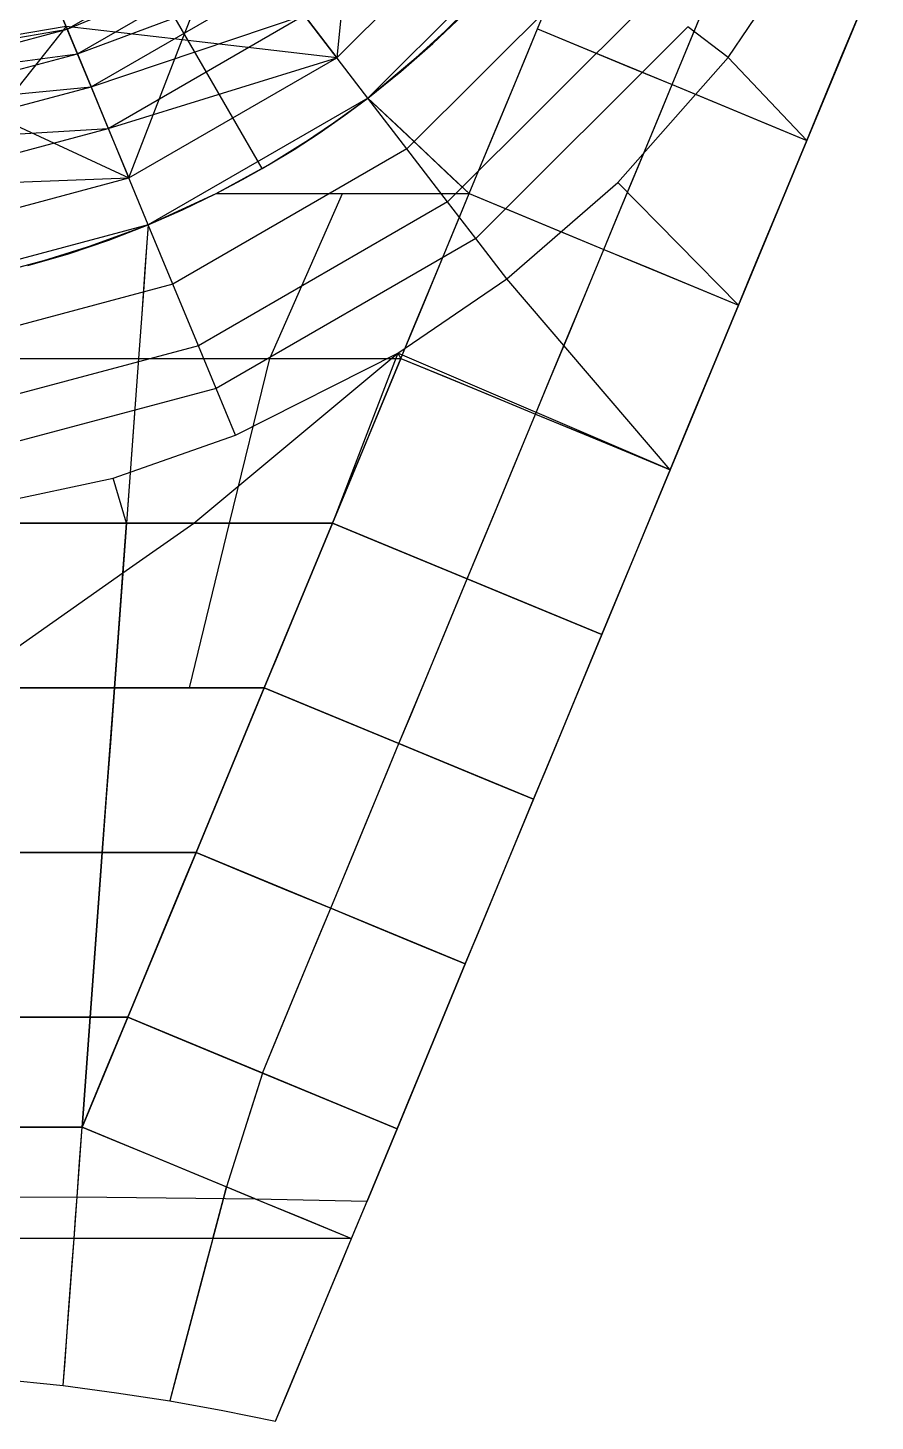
# Model space of a CAD drawing. Header units: millimetres. Extents: x -90 to 90, y -106 to 105.
# Drawn here: x 12.7 to 55.4, y -105.7 to -35.3 of the extents above; entities that cross this region are included whole.
import ezdxf

# ---------------------------------------------------------------- set-up
doc = ezdxf.new("R2010")
doc.units = ezdxf.units.MM
doc.header["$MEASUREMENT"] = 0
for name, color, linetype, true_color in [('1-CHJ_FG-O180x6', 116, 'Continuous', 0x008040), ('1-CHJ_XG1-O245x8', 241, 'Continuous', 0xff969c), ('1-CHJ_XG2-O299x8', 33, 'Continuous', 0xc78d8d), ('1-CL-O351x10', 171, 'Continuous', 0x8080ff), ('1-TC_ZL-B500x300x12x16', 31, 'Continuous', 0xffc28c), ('1-TG_CL-O457x12', 5, 'Continuous', 0x0000ff), ('1-TG_FG-O219x10', 140, 'Continuous', 0x00bcff), ('1-TG_HL-O299x8', 9, 'Continuous', 0xc4c4c4), ('1-TG_XG-O299x8', 12, 'Continuous', 0xb80000), ('1-TG_ZC1-O299x8', 140, 'Continuous', 0x00b2ff), ('1-TG_ZC2-O457x10', 84, 'Continuous', 0x25a025), ('1-XWM_L1-O402x10', 145, 'Continuous', 0x3e88b5), ('1-XWM_L2-O457x12', 20, 'Continuous', 0xf75c00), ('1-XWM_LG-O402x12', 111, 'Continuous', 0x7fffbf), ('1-XWM_LG2-O457x12', 61, 'Continuous', 0xe2fb99), ('1-XWM_ZC1-O299x8', 212, 'Continuous', 0xb61acc), ('1-XWM_ZC2-O402x12', 201, 'Continuous', 0xd6a2ec), ('1-XXZ-B1500x1500x50x50', 30, 'Continuous', 0xf76d33), ('1-XXZ-B800x800x35x35', 123, 'Continuous', 0x45e2af), ('1-YGZ-O1500x50', 4, 'Continuous', 0x00ffff), ('1-YGZ-O600x20', 6, 'Continuous', 0xff00ff), ('1-ZHJ_FG1-O219x8', 125, 'Continuous', 0x3fbf7f), ('1-ZHJ_FG2-O325x10', 71, 'Continuous', 0xcdfe7a), ('1-ZHJ_XG1-O351x10', 15, 'Continuous', 0xbf3f3f), ('1-ZHJ_XG2-O457x14', 20, 'Continuous', 0xff5f11)]:
    doc.layers.add(name, color=color, linetype=linetype, true_color=true_color)

msp = doc.modelspace()

# ---------------------------------------------------------------- linework, layer by layer
at = {"layer": '1-CHJ_FG-O180x6'}
for p, q in [((46.32, -35.422, 20), (46.894, -34.037, 23)), ((54.259, -35.463, 20), (54.833, -34.078, 23)), ((38.382, -35.381, 20), (40.645, -36.319, 23)), ((45.746, -36.808, 23), (46.32, -35.422, 20)), ((53.685, -36.849, 23), (54.259, -35.463, 20)), ((40.645, -36.319, 23), (42.909, -37.256, 20)), ((42.909, -37.256, 20), (45.172, -38.194, 23)), ((45.172, -38.194, 20), (45.746, -36.808, 23)), ((53.111, -38.235, 20), (53.685, -36.849, 23)), ((44.598, -39.58, 23), (45.172, -38.194, 20)), ((45.172, -38.194, 23), (47.436, -39.132, 20)), ((45.172, -38.194, 23), (45.172, -38.194, 20)), ((52.537, -39.621, 23), (53.111, -38.235, 20)), ((47.436, -39.132, 20), (49.699, -40.069, 23)), ((44.024, -40.966, 20), (44.598, -39.58, 23)), ((49.699, -40.069, 23), (51.963, -41.007, 20)), ((51.963, -41.007, 20), (52.537, -39.621, 23)), ((43.45, -42.352, 23), (44.024, -40.966, 20)), ((51.389, -42.393, 23), (51.963, -41.007, 20)), ((42.876, -43.737, 20), (43.45, -42.352, 23)), ((50.815, -43.778, 20), (51.389, -42.393, 23)), ((42.302, -45.123, 23), (42.876, -43.737, 20)), ((50.241, -45.164, 23), (50.815, -43.778, 20)), ((18.751, -45.27, 20), (18.669, -46.394, 23)), ((41.728, -46.509, 20), (42.302, -45.123, 23)), ((49.667, -46.55, 20), (50.241, -45.164, 23)), ((18.669, -46.394, 23), (18.587, -47.517, 20)), ((41.154, -47.895, 23), (41.728, -46.509, 20)), ((41.728, -46.509, 23), (41.728, -46.509, 20)), ((49.093, -47.936, 23), (49.667, -46.55, 20)), ((18.587, -47.517, 20), (18.505, -48.641, 23)), ((40.58, -49.281, 20), (41.154, -47.895, 23)), ((48.519, -49.322, 20), (49.093, -47.936, 23)), ((18.505, -48.641, 23), (18.423, -49.764, 20)), ((18.423, -49.764, 20), (18.341, -50.888, 23)), ((40.006, -50.666, 23), (40.58, -49.281, 20)), ((47.945, -50.708, 23), (48.519, -49.322, 20)), ((18.341, -50.888, 23), (18.259, -52.011, 20)), ((39.432, -52.052, 20), (40.006, -50.666, 23)), ((47.371, -52.093, 20), (47.945, -50.708, 23)), ((18.259, -52.011, 20), (18.157, -53.397, 23)), ((18.259, -52.011, 23), (18.259, -52.011, 20)), ((31.493, -52.011, 20), (33.757, -52.949, 23)), ((38.858, -53.438, 23), (39.432, -52.052, 20)), ((46.797, -53.479, 23), (47.371, -52.093, 20)), ((18.157, -53.397, 23), (18.056, -54.783, 20)), ((33.757, -52.949, 23), (36.021, -53.886, 20)), ((38.284, -54.824, 20), (38.858, -53.438, 23)), ((36.021, -53.886, 20), (38.284, -54.824, 23)), ((46.223, -54.865, 20), (46.797, -53.479, 23)), ((18.056, -54.783, 20), (17.954, -56.169, 23)), ((37.71, -56.21, 23), (38.284, -54.824, 20)), ((38.284, -54.824, 23), (40.548, -55.761, 20)), ((38.284, -54.824, 23), (38.284, -54.824, 20)), ((45.649, -56.251, 23), (46.223, -54.865, 20)), ((17.954, -56.169, 23), (17.853, -57.554, 20)), ((37.136, -57.596, 20), (37.71, -56.21, 23)), ((40.548, -55.761, 20), (42.811, -56.699, 23)), ((45.075, -57.637, 20), (45.649, -56.251, 23)), ((42.811, -56.699, 23), (45.075, -57.637, 20)), ((17.853, -57.554, 20), (17.752, -58.94, 23)), ((36.562, -58.981, 23), (37.136, -57.596, 20)), ((44.501, -59.022, 23), (45.075, -57.637, 20)), ((17.752, -58.94, 23), (17.65, -60.326, 20)), ((35.988, -60.367, 20), (36.562, -58.981, 23)), ((43.926, -60.408, 20), (44.501, -59.022, 23)), ((17.65, -60.326, 20), (17.549, -61.712, 23)), ((28.049, -60.326, 20), (30.313, -61.264, 23)), ((35.414, -61.753, 23), (35.988, -60.367, 20)), ((43.352, -61.794, 23), (43.926, -60.408, 20)), ((17.549, -61.712, 23), (17.448, -63.098, 20)), ((30.313, -61.264, 23), (32.576, -62.201, 20)), ((34.84, -63.139, 20), (35.414, -61.753, 23)), ((42.778, -63.18, 20), (43.352, -61.794, 23)), ((32.576, -62.201, 20), (34.84, -63.139, 23)), ((17.448, -63.098, 20), (17.346, -64.484, 23)), ((34.266, -64.525, 23), (34.84, -63.139, 20)), ((34.84, -63.139, 23), (37.103, -64.076, 20)), ((34.84, -63.139, 23), (34.84, -63.139, 20)), ((42.204, -64.566, 23), (42.778, -63.18, 20)), ((17.346, -64.484, 23), (17.245, -65.869, 20)), ((33.692, -65.91, 20), (34.266, -64.525, 23)), ((37.103, -64.076, 20), (39.367, -65.014, 23)), ((41.63, -65.952, 20), (42.204, -64.566, 23)), ((39.367, -65.014, 23), (41.63, -65.952, 20)), ((17.245, -65.869, 20), (17.144, -67.255, 23)), ((33.118, -67.296, 23), (33.692, -65.91, 20)), ((41.056, -67.337, 23), (41.63, -65.952, 20)), ((17.144, -67.255, 23), (17.042, -68.641, 20)), ((32.544, -68.682, 20), (33.118, -67.296, 23)), ((40.482, -68.723, 20), (41.056, -67.337, 23)), ((17.042, -68.641, 20), (16.941, -70.027, 23)), ((24.605, -68.641, 20), (26.869, -69.579, 23)), ((31.97, -70.068, 23), (32.544, -68.682, 20)), ((39.908, -70.109, 23), (40.482, -68.723, 20)), ((26.869, -69.579, 23), (29.132, -70.516, 20)), ((16.941, -70.027, 23), (16.84, -71.413, 20)), ((31.396, -71.454, 20), (31.97, -70.068, 23)), ((39.334, -71.495, 20), (39.908, -70.109, 23)), ((29.132, -70.516, 20), (31.396, -71.454, 23)), ((16.84, -71.413, 20), (16.738, -72.798, 23)), ((30.822, -72.84, 23), (31.396, -71.454, 20)), ((31.396, -71.454, 23), (33.659, -72.391, 20)), ((31.396, -71.454, 23), (31.396, -71.454, 20)), ((38.76, -72.881, 23), (39.334, -71.495, 20)), ((33.659, -72.391, 20), (35.923, -73.329, 23)), ((16.738, -72.798, 23), (16.637, -74.184, 20)), ((30.248, -74.225, 20), (30.822, -72.84, 23)), ((38.186, -74.266, 20), (38.76, -72.881, 23)), ((35.923, -73.329, 23), (38.186, -74.266, 20)), ((16.637, -74.184, 20), (16.536, -75.57, 23)), ((29.674, -75.611, 23), (30.248, -74.225, 20)), ((37.612, -75.652, 23), (38.186, -74.266, 20)), ((16.536, -75.57, 23), (16.434, -76.956, 20)), ((29.1, -76.997, 20), (29.674, -75.611, 23)), ((37.038, -77.038, 20), (37.612, -75.652, 23)), ((16.434, -76.956, 20), (16.333, -78.342, 23)), ((21.161, -76.956, 20), (23.425, -77.893, 23)), ((28.526, -78.383, 23), (29.1, -76.997, 20)), ((36.464, -78.424, 23), (37.038, -77.038, 20)), ((23.425, -77.893, 23), (25.688, -78.831, 20)), ((16.333, -78.342, 23), (16.232, -79.728, 20)), ((27.952, -79.769, 20), (28.526, -78.383, 23)), ((35.89, -79.81, 20), (36.464, -78.424, 23)), ((25.688, -78.831, 20), (27.952, -79.769, 23)), ((16.232, -79.728, 20), (16.13, -81.113, 23)), ((27.378, -81.155, 23), (27.952, -79.769, 20)), ((27.952, -79.769, 23), (30.215, -80.706, 20)), ((27.952, -79.769, 23), (27.952, -79.769, 20)), ((35.316, -81.196, 23), (35.89, -79.81, 20)), ((30.215, -80.706, 20), (32.479, -81.644, 23)), ((16.13, -81.113, 23), (16.029, -82.499, 20)), ((26.805, -82.541, 20), (27.378, -81.155, 23)), ((34.742, -82.581, 20), (35.316, -81.196, 23)), ((32.479, -81.644, 23), (34.742, -82.581, 20)), ((16.029, -82.499, 20), (15.928, -83.885, 23)), ((26.231, -83.927, 23), (26.805, -82.541, 20)), ((34.169, -83.968, 23), (34.742, -82.581, 20)), ((15.928, -83.885, 23), (15.826, -85.271, 20)), ((25.658, -85.313, 20), (26.231, -83.927, 23)), ((33.596, -85.354, 20), (34.169, -83.968, 23)), ((15.826, -85.271, 20), (15.623, -88.042, 23)), ((17.717, -85.271, 20), (19.981, -86.209, 23)), ((25.084, -86.699, 23), (25.658, -85.313, 20)), ((33.023, -86.74, 23), (33.596, -85.354, 20)), ((19.981, -86.209, 23), (22.246, -87.147, 20)), ((22.246, -87.147, 20), (24.511, -88.085, 23)), ((24.511, -88.085, 20), (25.084, -86.699, 23)), ((32.45, -88.126, 20), (33.023, -86.74, 23)), ((15.623, -88.042, 23), (15.421, -90.814, 20)), ((24.511, -88.085, 20), (24.208, -89.042, 23)), ((24.511, -88.085, 23), (26.775, -89.023, 20)), ((24.511, -88.085, 23), (24.511, -88.085, 20)), ((31.877, -89.513, 23), (32.45, -88.126, 20)), ((24.208, -89.042, 23), (23.905, -89.999, 20)), ((26.775, -89.023, 20), (29.04, -89.961, 23)), ((23.905, -89.999, 20), (23.603, -90.956, 23)), ((29.04, -89.961, 23), (31.304, -90.899, 20)), ((31.304, -90.899, 20), (31.877, -89.513, 23)), ((15.421, -90.814, 20), (16.876, -91.417, 23)), ((16.876, -91.417, 23), (18.33, -92.019, 20)), ((23.603, -90.956, 23), (23.3, -91.913, 20)), ((30.544, -92.728, 23), (31.304, -90.899, 20)), ((18.33, -92.019, 20), (19.785, -92.622, 23)), ((23.3, -91.913, 20), (22.998, -92.87, 23)), ((19.785, -92.622, 23), (21.24, -93.225, 20)), ((29.784, -94.557, 20), (30.544, -92.728, 23)), ((21.24, -93.225, 20), (22.695, -93.827, 23)), ((22.998, -92.87, 23), (22.695, -93.827, 20)), ((22.54, -94.413, 23), (22.695, -93.827, 20)), ((22.695, -93.827, 23), (24.15, -94.43, 20)), ((22.695, -93.827, 23), (22.695, -93.827, 20)), ((22.006, -96.439, 19.352), (22.54, -94.413, 23)), ((24.15, -94.43, 23), (24.15, -94.43, 20)), ((24.15, -94.43, 20), (26.576, -95.435, 22.708)), ((29.121, -96.153, 22.506), (29.784, -94.557, 20)), ((29.784, -94.557, 23), (29.784, -94.557, 20)), ((26.576, -95.435, 22.708), (29.002, -96.439, 19.416)), ((29.002, -96.439, 19.416), (29.121, -96.153, 22.506)), ((22.006, -96.439, 19.352), (21.645, -97.806, 21.891)), ((22.006, -96.439, 22.352), (22.006, -96.439, 19.352)), ((21.645, -97.806, 21.891), (21.284, -99.172, 19.096)), ((21.284, -99.172, 19.096), (20.923, -100.539, 20.968)), ((20.923, -100.539, 20.968), (20.562, -101.905, 18.84)), ((20.562, -101.905, 18.84), (20.201, -103.272, 20.046)), ((20.201, -103.272, 20.046), (19.841, -104.638, 18.585)), ((17.158, -104.221, 19.69), (17.158, -104.221, 18.69)), ((19.841, -104.638, 19.585), (19.841, -104.638, 18.585)), ((22.512, -105.116, 19.463), (22.512, -105.116, 18.463))]:
    msp.add_line(p, q, dxfattribs=at)
at = {"layer": '1-CHJ_XG1-O245x8'}
for p, q in [((46.32, -35.422, 20), (47.468, -32.651, 20)), ((54.259, -35.463, 20), (55.407, -32.692, 20)), ((45.746, -36.808, 23), (46.894, -34.037, 23)), ((53.685, -36.849, 23), (54.833, -34.078, 23)), ((38.382, -35.381, 20), (42.909, -37.256, 20)), ((38.382, -35.381, 23), (40.645, -36.319, 23)), ((45.172, -38.194, 20), (46.32, -35.422, 20)), ((53.111, -38.235, 20), (54.259, -35.463, 20)), ((40.645, -36.319, 23), (45.172, -38.194, 23)), ((42.909, -37.256, 20), (45.172, -38.194, 20)), ((45.172, -38.194, 23), (45.746, -36.808, 23)), ((52.537, -39.621, 23), (53.685, -36.849, 23)), ((44.024, -40.966, 20), (45.172, -38.194, 20)), ((44.598, -39.58, 23), (45.172, -38.194, 23)), ((45.172, -38.194, 23), (49.699, -40.069, 23)), ((45.172, -38.194, 20), (47.436, -39.132, 20)), ((51.963, -41.007, 20), (53.111, -38.235, 20)), ((47.436, -39.132, 20), (51.963, -41.007, 20)), ((43.45, -42.352, 23), (44.598, -39.58, 23)), ((49.699, -40.069, 23), (51.963, -41.007, 23)), ((51.963, -41.007, 23), (52.537, -39.621, 23)), ((42.876, -43.737, 20), (44.024, -40.966, 20)), ((50.815, -43.778, 20), (51.963, -41.007, 20)), ((51.389, -42.393, 23), (51.963, -41.007, 23)), ((42.302, -45.123, 23), (43.45, -42.352, 23)), ((50.241, -45.164, 23), (51.389, -42.393, 23)), ((41.728, -46.509, 20), (42.876, -43.737, 20)), ((49.667, -46.55, 20), (50.815, -43.778, 20)), ((18.751, -45.27, 20), (18.587, -47.517, 20)), ((41.728, -46.509, 23), (42.302, -45.123, 23)), ((49.093, -47.936, 23), (50.241, -45.164, 23)), ((40.58, -49.281, 20), (41.728, -46.509, 20)), ((41.154, -47.895, 23), (41.728, -46.509, 23)), ((48.519, -49.322, 20), (49.667, -46.55, 20)), ((18.587, -47.517, 20), (18.423, -49.764, 20)), ((40.006, -50.666, 23), (41.154, -47.895, 23)), ((48.519, -49.322, 23), (49.093, -47.936, 23)), ((18.505, -48.641, 23), (18.341, -50.888, 23)), ((18.423, -49.764, 20), (18.259, -52.011, 20)), ((39.432, -52.052, 20), (40.58, -49.281, 20)), ((47.371, -52.093, 20), (48.519, -49.322, 20)), ((47.945, -50.708, 23), (48.519, -49.322, 23)), ((18.341, -50.888, 23), (18.259, -52.011, 23)), ((38.858, -53.438, 23), (40.006, -50.666, 23)), ((46.797, -53.479, 23), (47.945, -50.708, 23)), ((18.259, -52.011, 20), (18.056, -54.783, 20)), ((18.259, -52.011, 23), (18.157, -53.397, 23)), ((31.493, -52.011, 20), (36.021, -53.886, 20)), ((31.493, -52.011, 23), (33.757, -52.949, 23)), ((38.284, -54.824, 20), (39.432, -52.052, 20)), ((46.223, -54.865, 20), (47.371, -52.093, 20)), ((18.157, -53.397, 23), (17.954, -56.169, 23)), ((33.757, -52.949, 23), (38.284, -54.824, 23)), ((38.284, -54.824, 23), (38.858, -53.438, 23)), ((36.021, -53.886, 20), (38.284, -54.824, 20)), ((45.649, -56.251, 23), (46.797, -53.479, 23)), ((18.056, -54.783, 20), (17.853, -57.554, 20)), ((37.136, -57.596, 20), (38.284, -54.824, 20)), ((37.71, -56.21, 23), (38.284, -54.824, 23)), ((38.284, -54.824, 23), (42.811, -56.699, 23)), ((38.284, -54.824, 20), (40.548, -55.761, 20)), ((45.075, -57.637, 20), (46.223, -54.865, 20)), ((17.954, -56.169, 23), (17.752, -58.94, 23)), ((36.562, -58.981, 23), (37.71, -56.21, 23)), ((40.548, -55.761, 20), (45.075, -57.637, 20)), ((45.075, -57.637, 23), (45.649, -56.251, 23)), ((42.811, -56.699, 23), (45.075, -57.637, 23)), ((17.853, -57.554, 20), (17.65, -60.326, 20)), ((35.988, -60.367, 20), (37.136, -57.596, 20)), ((43.926, -60.408, 20), (45.075, -57.637, 20)), ((44.501, -59.022, 23), (45.075, -57.637, 23)), ((17.752, -58.94, 23), (17.65, -60.326, 23)), ((35.414, -61.753, 23), (36.562, -58.981, 23)), ((43.352, -61.794, 23), (44.501, -59.022, 23)), ((17.65, -60.326, 20), (17.448, -63.098, 20)), ((17.65, -60.326, 23), (17.549, -61.712, 23)), ((28.049, -60.326, 20), (32.576, -62.201, 20)), ((28.049, -60.326, 23), (30.313, -61.264, 23)), ((34.84, -63.139, 20), (35.988, -60.367, 20)), ((42.778, -63.18, 20), (43.926, -60.408, 20)), ((17.549, -61.712, 23), (17.346, -64.484, 23)), ((30.313, -61.264, 23), (34.84, -63.139, 23)), ((34.84, -63.139, 23), (35.414, -61.753, 23)), ((42.204, -64.566, 23), (43.352, -61.794, 23)), ((32.576, -62.201, 20), (34.84, -63.139, 20)), ((17.448, -63.098, 20), (17.245, -65.869, 20)), ((33.692, -65.91, 20), (34.84, -63.139, 20)), ((34.266, -64.525, 23), (34.84, -63.139, 23)), ((34.84, -63.139, 23), (39.367, -65.014, 23)), ((34.84, -63.139, 20), (37.103, -64.076, 20)), ((41.63, -65.952, 20), (42.778, -63.18, 20)), ((17.346, -64.484, 23), (17.144, -67.255, 23)), ((33.118, -67.296, 23), (34.266, -64.525, 23)), ((37.103, -64.076, 20), (41.63, -65.952, 20)), ((41.63, -65.952, 23), (42.204, -64.566, 23)), ((39.367, -65.014, 23), (41.63, -65.952, 23)), ((17.245, -65.869, 20), (17.042, -68.641, 20)), ((32.544, -68.682, 20), (33.692, -65.91, 20)), ((40.482, -68.723, 20), (41.63, -65.952, 20)), ((41.056, -67.337, 23), (41.63, -65.952, 23)), ((17.144, -67.255, 23), (17.042, -68.641, 23)), ((31.97, -70.068, 23), (33.118, -67.296, 23)), ((39.908, -70.109, 23), (41.056, -67.337, 23)), ((17.042, -68.641, 20), (16.84, -71.413, 20)), ((17.042, -68.641, 23), (16.941, -70.027, 23)), ((24.605, -68.641, 20), (29.132, -70.516, 20)), ((24.605, -68.641, 23), (26.869, -69.579, 23)), ((31.396, -71.454, 20), (32.544, -68.682, 20)), ((39.334, -71.495, 20), (40.482, -68.723, 20)), ((26.869, -69.579, 23), (31.396, -71.454, 23)), ((16.941, -70.027, 23), (16.738, -72.798, 23)), ((31.396, -71.454, 23), (31.97, -70.068, 23)), ((38.76, -72.881, 23), (39.908, -70.109, 23)), ((29.132, -70.516, 20), (31.396, -71.454, 20)), ((16.84, -71.413, 20), (16.637, -74.184, 20)), ((30.248, -74.225, 20), (31.396, -71.454, 20)), ((30.822, -72.84, 23), (31.396, -71.454, 23)), ((31.396, -71.454, 23), (35.923, -73.329, 23)), ((31.396, -71.454, 20), (33.659, -72.391, 20)), ((38.186, -74.266, 20), (39.334, -71.495, 20)), ((33.659, -72.391, 20), (38.186, -74.266, 20)), ((16.738, -72.798, 23), (16.536, -75.57, 23)), ((29.674, -75.611, 23), (30.822, -72.84, 23)), ((38.186, -74.266, 23), (38.76, -72.881, 23)), ((35.923, -73.329, 23), (38.186, -74.266, 23)), ((16.637, -74.184, 20), (16.434, -76.956, 20)), ((29.1, -76.997, 20), (30.248, -74.225, 20)), ((37.038, -77.038, 20), (38.186, -74.266, 20)), ((37.612, -75.652, 23), (38.186, -74.266, 23)), ((16.536, -75.57, 23), (16.434, -76.956, 23)), ((28.526, -78.383, 23), (29.674, -75.611, 23)), ((36.464, -78.424, 23), (37.612, -75.652, 23)), ((16.434, -76.956, 20), (16.232, -79.728, 20)), ((16.434, -76.956, 23), (16.333, -78.342, 23)), ((21.161, -76.956, 20), (25.688, -78.831, 20)), ((21.161, -76.956, 23), (23.425, -77.893, 23)), ((27.952, -79.769, 20), (29.1, -76.997, 20)), ((35.89, -79.81, 20), (37.038, -77.038, 20)), ((23.425, -77.893, 23), (27.952, -79.769, 23)), ((16.333, -78.342, 23), (16.13, -81.113, 23)), ((27.952, -79.769, 23), (28.526, -78.383, 23)), ((35.316, -81.196, 23), (36.464, -78.424, 23)), ((25.688, -78.831, 20), (27.952, -79.769, 20)), ((16.232, -79.728, 20), (16.029, -82.499, 20)), ((26.805, -82.541, 20), (27.952, -79.769, 20)), ((27.378, -81.155, 23), (27.952, -79.769, 23)), ((27.952, -79.769, 23), (32.479, -81.644, 23)), ((27.952, -79.769, 20), (30.215, -80.706, 20)), ((34.742, -82.581, 20), (35.89, -79.81, 20)), ((30.215, -80.706, 20), (34.742, -82.581, 20)), ((16.13, -81.113, 23), (15.928, -83.885, 23)), ((26.231, -83.927, 23), (27.378, -81.155, 23)), ((34.742, -82.581, 23), (35.316, -81.196, 23)), ((32.479, -81.644, 23), (34.742, -82.581, 23)), ((16.029, -82.499, 20), (15.826, -85.271, 20)), ((25.658, -85.313, 20), (26.805, -82.541, 20)), ((33.596, -85.354, 20), (34.742, -82.581, 20)), ((34.169, -83.968, 23), (34.742, -82.581, 23)), ((15.928, -83.885, 23), (15.826, -85.271, 23)), ((25.084, -86.699, 23), (26.231, -83.927, 23)), ((33.023, -86.74, 23), (34.169, -83.968, 23)), ((15.826, -85.271, 20), (15.421, -90.814, 20)), ((15.826, -85.271, 23), (15.623, -88.042, 23)), ((17.717, -85.271, 20), (22.246, -87.147, 20)), ((17.717, -85.271, 23), (19.981, -86.209, 23)), ((24.511, -88.085, 20), (25.658, -85.313, 20)), ((32.45, -88.126, 20), (33.596, -85.354, 20)), ((19.981, -86.209, 23), (24.511, -88.085, 23)), ((22.246, -87.147, 20), (24.511, -88.085, 20)), ((24.511, -88.085, 23), (25.084, -86.699, 23)), ((31.877, -89.513, 23), (33.023, -86.74, 23)), ((15.623, -88.042, 23), (15.421, -90.814, 23)), ((24.511, -88.085, 20), (23.905, -89.999, 20)), ((24.511, -88.085, 23), (24.208, -89.042, 23)), ((24.511, -88.085, 23), (29.04, -89.961, 23)), ((24.511, -88.085, 20), (26.775, -89.023, 20)), ((31.304, -90.899, 20), (32.45, -88.126, 20)), ((24.208, -89.042, 23), (23.603, -90.956, 23)), ((26.775, -89.023, 20), (31.304, -90.899, 20)), ((23.905, -89.999, 20), (23.3, -91.913, 20)), ((29.04, -89.961, 23), (31.304, -90.899, 23)), ((31.304, -90.899, 23), (31.877, -89.513, 23)), ((15.421, -90.814, 20), (18.33, -92.019, 20)), ((15.421, -90.814, 23), (16.876, -91.417, 23)), ((16.876, -91.417, 23), (19.785, -92.622, 23)), ((23.603, -90.956, 23), (22.998, -92.87, 23)), ((29.784, -94.557, 20), (31.304, -90.899, 20)), ((30.544, -92.728, 23), (31.304, -90.899, 23)), ((18.33, -92.019, 20), (21.24, -93.225, 20)), ((23.3, -91.913, 20), (22.695, -93.827, 20)), ((19.785, -92.622, 23), (22.695, -93.827, 23)), ((29.784, -94.557, 23), (30.544, -92.728, 23)), ((21.24, -93.225, 20), (22.695, -93.827, 20)), ((22.998, -92.87, 23), (22.695, -93.827, 23)), ((22.695, -93.827, 20), (22.006, -96.439, 19.352)), ((22.54, -94.413, 23), (22.695, -93.827, 23)), ((22.695, -93.827, 23), (24.15, -94.43, 23)), ((22.695, -93.827, 20), (24.15, -94.43, 20)), ((22.006, -96.439, 22.352), (22.54, -94.413, 23)), ((24.15, -94.43, 20), (29.002, -96.439, 19.416)), ((24.15, -94.43, 23), (26.576, -95.435, 22.708)), ((29.002, -96.439, 19.416), (29.784, -94.557, 20)), ((29.121, -96.153, 22.506), (29.784, -94.557, 23)), ((26.576, -95.435, 22.708), (29.002, -96.439, 22.416)), ((22.006, -96.439, 19.352), (21.284, -99.172, 19.096)), ((22.006, -96.439, 22.352), (21.645, -97.806, 21.891)), ((21.645, -97.806, 21.891), (20.923, -100.539, 20.968)), ((21.284, -99.172, 19.096), (20.562, -101.905, 18.84)), ((20.923, -100.539, 20.968), (20.201, -103.272, 20.046)), ((20.562, -101.905, 18.84), (19.841, -104.638, 18.585)), ((20.201, -103.272, 20.046), (19.841, -104.638, 19.585)), ((10.437, -103.446, 19.887), (14.466, -103.864, 19.781)), ((10.437, -103.446, 18.887), (14.466, -103.864, 18.781)), ((14.466, -103.864, 19.781), (17.158, -104.221, 19.69)), ((14.466, -103.864, 18.781), (17.158, -104.221, 18.69)), ((17.158, -104.221, 19.69), (19.841, -104.638, 19.585)), ((17.158, -104.221, 18.69), (19.841, -104.638, 18.585)), ((19.841, -104.638, 19.585), (22.512, -105.116, 19.463)), ((19.841, -104.638, 18.585), (22.512, -105.116, 18.463)), ((22.512, -105.116, 19.463), (25.172, -105.655, 19.326)), ((22.512, -105.116, 18.463), (25.172, -105.655, 18.326))]:
    msp.add_line(p, q, dxfattribs=at)
at = {"layer": '1-CHJ_XG2-O299x8'}
for p, q in [((18.751, -45.27, 23), (18.669, -46.394, 23)), ((18.669, -46.394, 23), (18.505, -48.641, 23))]:
    msp.add_line(p, q, dxfattribs=at)
at = {"layer": '1-CL-O351x10'}
for p, q in [((24.876, -52.011, 23), (28.555, -43.696, 23)), ((22.85, -60.326, 23), (24.876, -52.011, 23)), ((20.824, -68.641, 23), (22.85, -60.326, 23)), ((6.396, -94.368, 23), (15.163, -94.335, 23)), ((15.163, -94.335, 23), (24.15, -94.43, 23)), ((24.15, -94.43, 23), (29.784, -94.557, 23))]:
    msp.add_line(p, q, dxfattribs=at)
at = {"layer": '1-TC_ZL-B500x300x12x16'}
for p, q in [((21.5, -37.239, 23), (18.5, -32.043, 23)), ((16.455, -39.726, 23), (14.159, -34.184, 23)), ((29.829, -38.874, 23), (26.176, -34.114, 23)), ((24.5, -42.435, 23), (21.5, -37.239, 23)), ((18.751, -45.27, 23), (16.455, -39.726, 23))]:
    msp.add_line(p, q, dxfattribs=at)
at = {"layer": '1-TG_CL-O457x12'}
msp.add_line((14.606, -35.261, 45.218), (4.86, -36.915, 45.218), dxfattribs=at)
at = {"layer": '1-TG_FG-O219x10'}
for p, q in [((14.606, -35.261, 42.118), (15.671, -37.832, 45.218)), ((15.671, -37.832, 42.118), (16.736, -40.403, 45.218)), ((15.671, -37.832, 45.218), (15.671, -37.832, 42.118)), ((16.736, -40.403, 42.118), (16.736, -40.403, 45.218))]:
    msp.add_line(p, q, dxfattribs=at)
at = {"layer": '1-TG_HL-O299x8'}
for p, q in [((14.664, -35.402, 31.103), (23.327, -30.401, 31.103)), ((15.178, -36.643, 34.991), (24.145, -31.466, 34.991)), ((15.866, -38.304, 38.69), (25.239, -32.892, 38.69)), ((16.736, -40.403, 42.118), (26.623, -34.695, 42.118)), ((5.002, -37.992, 31.103), (14.664, -35.402, 31.103)), ((5.177, -39.323, 34.991), (15.178, -36.643, 34.991)), ((5.412, -41.105, 38.69), (15.866, -38.304, 38.69)), ((5.708, -43.358, 42.118), (16.736, -40.403, 42.118))]:
    msp.add_line(p, q, dxfattribs=at)
at = {"layer": '1-TG_XG-O299x8'}
for p, q in [((26.623, -34.695, 45.218), (28.268, -36.839, 45.218)), ((14.606, -35.261, 42.118), (15.671, -37.832, 42.118)), ((14.606, -35.261, 45.218), (15.671, -37.832, 45.218)), ((15.671, -37.832, 42.118), (16.736, -40.403, 42.118)), ((15.671, -37.832, 45.218), (16.736, -40.403, 45.218)), ((16.736, -40.403, 45.218), (17.77, -42.9, 45.218))]:
    msp.add_line(p, q, dxfattribs=at)
at = {"layer": '1-TG_ZC1-O299x8'}
for p, q in [((12.475, -30.118, 34.991), (15.178, -36.643, 34.991)), ((14.664, -35.402, 31.103), (24.145, -31.466, 34.991)), ((15.178, -36.643, 34.991), (25.239, -32.892, 38.69)), ((15.866, -38.304, 38.69), (26.623, -34.695, 42.118)), ((4.883, -37.087, 27.092), (14.664, -35.402, 31.103)), ((5.002, -37.992, 31.103), (15.178, -36.643, 34.991)), ((16.736, -40.403, 42.118), (28.268, -36.839, 45.218)), ((5.177, -39.323, 34.991), (15.866, -38.304, 38.69)), ((5.412, -41.105, 38.69), (16.736, -40.403, 42.118)), ((5.708, -43.358, 42.118), (17.77, -42.9, 45.218))]:
    msp.add_line(p, q, dxfattribs=at)
at = {"layer": '1-TG_ZC2-O457x10'}
for p, q in [((28.268, -36.839, 45.218), (36.839, -28.268, 45.218)), ((29.031, -29.112, 45.218), (28.268, -36.839, 45.218)), ((20.466, -35.938, 45.218), (22.851, -29.78, 45.218)), ((14.606, -35.261, 45.218), (11.027, -39.774, 45.218)), ((20.466, -35.938, 45.218), (14.606, -35.261, 45.218)), ((17.77, -42.9, 45.218), (20.466, -35.938, 45.218)), ((28.268, -36.839, 45.218), (20.466, -35.938, 45.218)), ((17.77, -42.9, 45.218), (28.268, -36.839, 45.218)), ((11.027, -39.774, 45.218), (17.77, -42.9, 45.218)), ((6.061, -46.037, 45.218), (17.77, -42.9, 45.218))]:
    msp.add_line(p, q, dxfattribs=at)
at = {"layer": '1-XWM_L1-O402x10'}
for p, q in [((38.874, -29.829, 24.123), (29.829, -38.874, 24.123)), ((41.442, -31.8, 28.153), (31.8, -41.442, 28.153)), ((55.407, -32.692, 32.34), (51.963, -41.007, 32.109)), ((44.114, -33.85, 32.06), (33.85, -44.114, 32.06)), ((45.966, -35.271, 33.113), (35.271, -45.966, 33.113)), ((51.963, -41.007, 32.109), (47.998, -36.83, 33)), ((29.829, -38.874, 24.123), (18.751, -45.27, 24.123)), ((31.8, -41.442, 28.153), (19.99, -48.261, 28.153)), ((51.963, -41.007, 32.109), (50.727, -43.991, 32)), ((48.519, -49.322, 31.662), (42.427, -43.13, 33)), ((33.85, -44.114, 32.06), (21.279, -51.372, 32.06)), ((50.727, -43.991, 32), (48.519, -49.322, 31.662)), ((18.751, -45.27, 24.123), (6.396, -48.581, 24.123)), ((35.271, -45.966, 33.113), (22.172, -53.529, 33.113)), ((19.99, -48.261, 28.153), (6.818, -51.79, 28.153)), ((45.075, -57.637, 30.933), (36.83, -47.998, 33)), ((48.519, -49.322, 31.662), (45.075, -57.637, 30.933)), ((21.279, -51.372, 32.06), (7.258, -55.129, 32.06)), ((21.049, -60.326, 32.251), (31.337, -51.752, 33)), ((31.337, -51.752, 33), (28.049, -60.326, 31.793)), ((45.075, -57.637, 30.933), (31.337, -51.752, 33)), ((22.172, -53.529, 33.113), (7.563, -57.443, 33.113)), ((45.075, -57.637, 30.933), (41.63, -65.952, 29.909)), ((17.65, -60.326, 32.449), (8.037, -60.326, 32.977)), ((17.467, -62.839, 31.939), (21.049, -60.326, 32.251)), ((17.467, -62.839, 31.939), (17.65, -60.326, 32.449)), ((21.049, -60.326, 32.251), (17.65, -60.326, 32.449)), ((28.049, -60.326, 31.793), (21.049, -60.326, 32.251)), ((28.049, -60.326, 31.793), (24.605, -68.641, 30.307)), ((41.63, -65.952, 29.909), (28.049, -60.326, 31.793)), ((9.217, -68.641, 30.985), (17.467, -62.839, 31.939)), ((17.042, -68.641, 30.65), (17.467, -62.839, 31.939)), ((41.63, -65.952, 29.909), (38.186, -74.266, 28.536)), ((17.042, -68.641, 30.65), (9.217, -68.641, 30.985)), ((16.434, -76.956, 28.598), (17.042, -68.641, 30.65)), ((24.605, -68.641, 30.307), (17.042, -68.641, 30.65)), ((24.605, -68.641, 30.307), (21.161, -76.956, 28.469)), ((38.186, -74.266, 28.536), (24.605, -68.641, 30.307)), ((38.186, -74.266, 28.536), (34.742, -82.581, 26.767)), ((16.434, -76.956, 28.598), (6.396, -76.956, 28.869)), ((15.826, -85.271, 26.293), (16.434, -76.956, 28.598)), ((21.161, -76.956, 28.469), (16.434, -76.956, 28.598)), ((21.161, -76.956, 28.469), (17.717, -85.271, 26.27)), ((34.742, -82.581, 26.767), (21.161, -76.956, 28.469)), ((34.742, -82.581, 26.767), (31.304, -90.899, 24.584)), ((15.826, -85.271, 26.293), (6.396, -85.271, 26.421)), ((17.717, -85.271, 26.27), (15.421, -90.814, 24.618)), ((15.421, -90.814, 24.618), (15.826, -85.271, 26.293)), ((17.717, -85.271, 26.27), (15.826, -85.271, 26.293)), ((31.304, -90.899, 24.584), (17.717, -85.271, 26.27)), ((15.421, -90.814, 24.618), (6.396, -90.814, 24.671)), ((15.163, -94.335, 23.5), (15.421, -90.814, 24.618)), ((24.15, -94.43, 23.5), (15.421, -90.814, 24.618)), ((31.304, -90.899, 24.584), (29.784, -94.557, 23.5)), ((6.396, -94.368, 23.5), (15.163, -94.335, 23.5)), ((15.163, -94.335, 23.5), (24.15, -94.43, 23.5)), ((24.15, -94.43, 23.5), (29.784, -94.557, 23.5))]:
    msp.add_line(p, q, dxfattribs=at)
at = {"layer": '1-XWM_L2-O457x12'}
for p, q in [((47.998, -36.83, 33), (52.106, -30.744, 33)), ((47.998, -36.83, 33), (45.966, -35.271, 33.113)), ((42.427, -43.13, 33), (47.998, -36.83, 33)), ((31.8, -41.442, 28.153), (29.829, -38.874, 24.123)), ((33.85, -44.114, 32.06), (31.8, -41.442, 28.153)), ((36.83, -47.998, 33), (42.427, -43.13, 33)), ((35.271, -45.966, 33.113), (33.85, -44.114, 32.06)), ((19.99, -48.261, 28.153), (18.751, -45.27, 24.123)), ((36.83, -47.998, 33), (35.271, -45.966, 33.113)), ((21.279, -51.372, 32.06), (19.99, -48.261, 28.153)), ((31.337, -51.752, 33), (36.83, -47.998, 33)), ((22.172, -53.529, 33.113), (21.279, -51.372, 32.06)), ((23.152, -55.895, 33), (31.337, -51.752, 33)), ((23.152, -55.895, 33), (22.172, -53.529, 33.113)), ((16.989, -58.066, 33), (23.152, -55.895, 33)), ((7.897, -59.982, 33), (16.989, -58.066, 33)), ((17.65, -60.326, 32.449), (16.989, -58.066, 33))]:
    msp.add_line(p, q, dxfattribs=at)
at = {"layer": '1-XWM_LG-O402x12'}
for p, q in [((29.829, -38.874, 23), (29.829, -38.874, 20)), ((29.829, -38.874, 23), (29.829, -38.874, 24.123)), ((51.963, -41.007, 32.109), (51.963, -41.007, 23)), ((18.751, -45.27, 23), (18.751, -45.27, 20)), ((18.751, -45.27, 23), (18.751, -45.27, 24.123)), ((48.519, -49.322, 31.662), (48.519, -49.322, 23)), ((45.075, -57.637, 30.933), (45.075, -57.637, 23)), ((41.63, -65.952, 29.909), (41.63, -65.952, 23)), ((38.186, -74.266, 28.536), (38.186, -74.266, 23)), ((16.434, -76.956, 23), (16.434, -76.956, 20)), ((16.434, -76.956, 28.598), (16.434, -76.956, 23)), ((21.161, -76.956, 28.469), (21.161, -76.956, 23)), ((34.742, -82.581, 26.767), (34.742, -82.581, 23)), ((15.826, -85.271, 23), (15.826, -85.271, 20)), ((15.826, -85.271, 26.293), (15.826, -85.271, 23)), ((17.717, -85.271, 23), (17.717, -85.271, 20)), ((17.717, -85.271, 26.27), (17.717, -85.271, 23)), ((15.421, -90.814, 24.618), (15.421, -90.814, 23)), ((31.304, -90.899, 24.584), (31.304, -90.899, 23))]:
    msp.add_line(p, q, dxfattribs=at)
at = {"layer": '1-XWM_LG2-O457x12'}
for p, q in [((31.337, -51.752, 33), (31.493, -52.011, 23)), ((17.65, -60.326, 23), (17.65, -60.326, 20)), ((17.65, -60.326, 32.449), (17.65, -60.326, 23)), ((28.049, -60.326, 31.793), (28.049, -60.326, 23)), ((17.042, -68.641, 23), (17.042, -68.641, 20)), ((17.042, -68.641, 30.65), (17.042, -68.641, 23)), ((24.605, -68.641, 30.307), (24.605, -68.641, 23))]:
    msp.add_line(p, q, dxfattribs=at)
at = {"layer": '1-XWM_ZC1-O299x8'}
for p, q in [((45.075, -57.637, 30.933), (48.519, -49.322, 23)), ((48.519, -49.322, 31.662), (45.075, -57.637, 23)), ((31.493, -52.011, 23), (28.049, -60.326, 31.793)), ((45.075, -57.637, 30.933), (41.63, -65.952, 23)), ((45.075, -57.637, 23), (41.63, -65.952, 29.909)), ((28.049, -60.326, 31.793), (24.605, -68.641, 23)), ((24.605, -68.641, 30.307), (28.049, -60.326, 23)), ((21.161, -76.956, 23), (24.605, -68.641, 30.307)), ((24.605, -68.641, 23), (21.161, -76.956, 28.469))]:
    msp.add_line(p, q, dxfattribs=at)
at = {"layer": '1-XWM_ZC2-O402x12'}
for p, q in [((51.963, -41.007, 32.109), (55.407, -32.692, 23)), ((55.407, -32.692, 32.34), (51.963, -41.007, 23)), ((48.519, -49.322, 23), (51.963, -41.007, 32.109)), ((51.963, -41.007, 23), (48.519, -49.322, 31.662)), ((6.396, -60.326, 23), (17.65, -60.326, 32.449)), ((17.65, -60.326, 23), (6.396, -60.326, 33.021)), ((28.049, -60.326, 31.793), (17.65, -60.326, 23)), ((6.396, -76.956, 23), (16.434, -76.956, 28.598)), ((16.434, -76.956, 23), (6.396, -76.956, 28.869)), ((16.434, -76.956, 28.598), (21.161, -76.956, 23)), ((21.161, -76.956, 28.469), (16.434, -76.956, 23))]:
    msp.add_line(p, q, dxfattribs=at)
at = {"layer": '1-XXZ-B1500x1500x50x50'}
for p, q in [((31.493, -52.011, 23), (31.493, -52.011, 20)), ((31.493, -52.011, 11.4), (31.493, -52.011, 20)), ((45.075, -57.637, 23), (45.075, -57.637, 20)), ((45.075, -57.637, 11.4), (45.075, -57.637, 20)), ((28.049, -60.326, 23), (28.049, -60.326, 20)), ((28.049, -60.326, 11.4), (28.049, -60.326, 20)), ((41.63, -65.952, 23), (41.63, -65.952, 20)), ((41.63, -65.952, 11.4), (41.63, -65.952, 20)), ((24.605, -68.641, 23), (24.605, -68.641, 20)), ((24.605, -68.641, 11.4), (24.605, -68.641, 20)), ((38.186, -74.266, 23), (38.186, -74.266, 20)), ((38.186, -74.266, 11.4), (38.186, -74.266, 20)), ((21.161, -76.956, 23), (21.161, -76.956, 20)), ((21.161, -76.956, 11.4), (21.161, -76.956, 20)), ((34.742, -82.581, 23), (34.742, -82.581, 20)), ((34.742, -82.581, 11.4), (34.742, -82.581, 20)), ((31.304, -90.899, 23), (31.304, -90.899, 20)), ((31.304, -90.899, 11.4), (31.304, -90.899, 20)), ((29.002, -96.439, 22.416), (29.002, -96.439, 19.416)), ((29.002, -96.439, 11.4), (29.002, -96.439, 19.416))]:
    msp.add_line(p, q, dxfattribs=at)
at = {"layer": '1-XXZ-B800x800x35x35'}
for p, q in [((38.382, -35.381, 23), (38.382, -35.381, 20)), ((38.382, -35.381, 11.4), (38.382, -35.381, 20)), ((51.963, -41.007, 23), (51.963, -41.007, 20)), ((51.963, -41.007, 11.4), (51.963, -41.007, 20)), ((34.938, -43.696, 23), (34.938, -43.696, 20)), ((34.938, -43.696, 11.4), (34.938, -43.696, 20)), ((48.519, -49.322, 23), (48.519, -49.322, 20)), ((48.519, -49.322, 11.4), (48.519, -49.322, 20))]:
    msp.add_line(p, q, dxfattribs=at)
at = {"layer": '1-YGZ-O1500x50'}
for p in [(15.421, -90.814, 23), (15.421, -90.814, 11.4)]:
    msp.add_line(p, (15.421, -90.814, 20), dxfattribs=at)
at = {"layer": '1-YGZ-O600x20'}
for p, q in [((14.315, -34.559, 27.092), (14.664, -35.402, 31.103)), ((26.623, -34.695, 42.118), (28.268, -36.839, 45.218)), ((14.664, -35.402, 31.103), (15.178, -36.643, 34.991)), ((15.178, -36.643, 34.991), (15.866, -38.304, 38.69)), ((15.866, -38.304, 38.69), (16.736, -40.403, 42.118)), ((16.736, -40.403, 42.118), (17.77, -42.9, 45.218))]:
    msp.add_line(p, q, dxfattribs=at)
at = {"layer": '1-ZHJ_FG1-O219x8'}
for p, q in [((38.382, -35.381, 20), (38.956, -33.996, 23)), ((33.104, -36.127, 20), (34.648, -34.648, 23)), ((37.808, -36.767, 23), (38.382, -35.381, 20)), ((31.497, -37.536, 23), (33.104, -36.127, 20)), ((37.234, -38.153, 20), (37.808, -36.767, 23)), ((29.829, -38.874, 20), (31.497, -37.536, 23)), ((36.66, -39.539, 23), (37.234, -38.153, 20)), ((28.617, -39.775, 23), (29.829, -38.874, 20)), ((27.378, -40.638, 20), (28.617, -39.775, 23)), ((36.086, -40.925, 20), (36.66, -39.539, 23)), ((26.113, -41.462, 23), (27.378, -40.638, 20)), ((24.823, -42.247, 20), (26.113, -41.462, 23)), ((35.512, -42.31, 23), (36.086, -40.925, 20)), ((23.509, -42.992, 23), (24.823, -42.247, 20)), ((34.938, -43.696, 20), (35.512, -42.31, 23)), ((22.173, -43.696, 20), (23.509, -42.992, 23)), ((20.477, -44.516, 23), (22.173, -43.696, 20)), ((22.173, -43.696, 23), (22.173, -43.696, 20)), ((34.364, -45.082, 23), (34.938, -43.696, 20)), ((34.938, -43.696, 20), (37.201, -44.634, 23)), ((18.751, -45.27, 20), (20.477, -44.516, 23)), ((37.201, -44.634, 23), (39.465, -45.571, 20)), ((16.759, -46.045, 23), (18.751, -45.27, 20)), ((33.79, -46.468, 20), (34.364, -45.082, 23)), ((39.465, -45.571, 20), (41.728, -46.509, 23)), ((14.735, -46.732, 20), (16.759, -46.045, 23)), ((12.682, -47.33, 23), (14.735, -46.732, 20)), ((33.216, -47.854, 23), (33.79, -46.468, 20)), ((41.728, -46.509, 23), (43.992, -47.447, 20)), ((43.992, -47.447, 20), (46.255, -48.384, 23)), ((32.642, -49.24, 20), (33.216, -47.854, 23)), ((46.255, -48.384, 23), (48.519, -49.322, 20)), ((32.068, -50.625, 23), (32.642, -49.24, 20)), ((31.493, -52.011, 20), (32.068, -50.625, 23)), ((30.919, -53.397, 23), (31.493, -52.011, 20)), ((30.345, -54.783, 20), (30.919, -53.397, 23)), ((29.771, -56.169, 23), (30.345, -54.783, 20)), ((29.197, -57.554, 20), (29.771, -56.169, 23)), ((28.623, -58.94, 23), (29.197, -57.554, 20)), ((28.049, -60.326, 20), (28.623, -58.94, 23)), ((12.023, -60.326, 23), (13.899, -60.326, 20)), ((13.899, -60.326, 20), (15.775, -60.326, 23)), ((15.775, -60.326, 23), (17.65, -60.326, 20)), ((17.65, -60.326, 20), (19.384, -60.326, 23)), ((19.384, -60.326, 23), (21.117, -60.326, 20)), ((21.117, -60.326, 20), (22.85, -60.326, 23)), ((22.85, -60.326, 23), (24.583, -60.326, 20)), ((24.583, -60.326, 20), (26.316, -60.326, 23)), ((26.316, -60.326, 23), (28.049, -60.326, 20)), ((27.475, -61.712, 23), (28.049, -60.326, 20)), ((26.901, -63.098, 20), (27.475, -61.712, 23)), ((26.327, -64.484, 23), (26.901, -63.098, 20)), ((25.753, -65.869, 20), (26.327, -64.484, 23)), ((25.179, -67.255, 23), (25.753, -65.869, 20)), ((24.605, -68.641, 20), (25.179, -67.255, 23)), ((11.719, -68.641, 23), (13.493, -68.641, 20)), ((13.493, -68.641, 20), (15.268, -68.641, 23)), ((15.268, -68.641, 23), (17.042, -68.641, 20)), ((17.042, -68.641, 20), (18.303, -68.641, 23)), ((18.303, -68.641, 23), (19.563, -68.641, 20)), ((19.563, -68.641, 20), (20.824, -68.641, 23)), ((20.824, -68.641, 23), (22.084, -68.641, 20)), ((22.084, -68.641, 20), (23.345, -68.641, 23)), ((23.345, -68.641, 23), (24.605, -68.641, 20)), ((24.031, -70.027, 23), (24.605, -68.641, 20)), ((23.457, -71.413, 20), (24.031, -70.027, 23)), ((22.883, -72.798, 23), (23.457, -71.413, 20)), ((22.309, -74.184, 20), (22.883, -72.798, 23)), ((21.735, -75.57, 23), (22.309, -74.184, 20)), ((21.161, -76.956, 20), (21.735, -75.57, 23)), ((11.415, -76.956, 23), (13.088, -76.956, 20)), ((13.088, -76.956, 20), (14.761, -76.956, 23)), ((14.761, -76.956, 23), (16.434, -76.956, 20)), ((16.434, -76.956, 20), (18.798, -76.956, 23)), ((18.798, -76.956, 23), (21.161, -76.956, 20)), ((20.587, -78.342, 23), (21.161, -76.956, 20)), ((20.013, -79.728, 20), (20.587, -78.342, 23)), ((19.439, -81.113, 23), (20.013, -79.728, 20)), ((18.865, -82.499, 20), (19.439, -81.113, 23)), ((18.291, -83.885, 23), (18.865, -82.499, 20)), ((17.717, -85.271, 20), (18.291, -83.885, 23)), ((11.111, -85.271, 23), (12.683, -85.271, 20)), ((12.683, -85.271, 20), (14.254, -85.271, 23)), ((14.254, -85.271, 23), (15.826, -85.271, 20)), ((15.826, -85.271, 20), (16.772, -85.271, 23)), ((16.569, -88.042, 23), (17.717, -85.271, 20)), ((16.772, -85.271, 23), (17.717, -85.271, 20)), ((15.421, -90.814, 20), (16.569, -88.042, 23)), ((12.412, -90.814, 20), (13.917, -90.814, 23)), ((13.917, -90.814, 23), (15.421, -90.814, 20)), ((15.292, -92.574, 23), (15.421, -90.814, 20)), ((15.163, -94.335, 20), (15.292, -92.574, 23)), ((15.086, -95.388, 22.658), (15.163, -94.335, 20)), ((15.163, -94.335, 23), (15.163, -94.335, 20)), ((15.009, -96.439, 19.313), (15.086, -95.388, 22.658)), ((13.574, -96.439, 22.308), (12.138, -96.439, 19.304)), ((15.009, -96.439, 19.313), (13.574, -96.439, 22.308)), ((14.919, -97.68, 21.901), (15.009, -96.439, 19.313)), ((15.009, -96.439, 22.313), (15.009, -96.439, 19.313)), ((17.341, -96.439, 22.323), (15.009, -96.439, 19.313)), ((19.674, -96.439, 19.336), (17.341, -96.439, 22.323)), ((22.006, -96.439, 22.352), (19.674, -96.439, 19.336)), ((24.338, -96.439, 19.37), (22.006, -96.439, 22.352)), ((26.67, -96.439, 22.392), (24.338, -96.439, 19.37)), ((29.002, -96.439, 19.416), (26.67, -96.439, 22.392)), ((27.909, -99.069, 21.571), (29.002, -96.439, 19.416)), ((28.458, -97.747, 22), (29.002, -96.439, 19.416)), ((14.828, -98.914, 19.135), (14.919, -97.68, 21.901)), ((14.737, -100.158, 21.065), (14.828, -98.914, 19.135)), ((27.725, -99.511, 19.052), (27.909, -99.069, 21.571)), ((26.811, -101.709, 20.693), (27.725, -99.511, 19.052)), ((14.647, -101.389, 18.958), (14.737, -100.158, 21.065)), ((14.557, -102.63, 20.213), (14.647, -101.389, 18.958)), ((26.448, -102.583, 18.689), (26.811, -101.709, 20.693)), ((14.466, -103.864, 18.781), (14.557, -102.63, 20.213)), ((25.717, -104.342, 19.788), (26.448, -102.583, 18.689)), ((14.466, -103.864, 19.781), (14.466, -103.864, 18.781)), ((25.172, -105.655, 18.326), (25.717, -104.342, 19.788)), ((25.172, -105.655, 19.326), (25.172, -105.655, 18.326))]:
    msp.add_line(p, q, dxfattribs=at)
at = {"layer": '1-ZHJ_FG2-O325x10'}
for p, q in [((30.681, -39.678, 23), (29.829, -38.874, 20)), ((31.532, -40.482, 20), (30.681, -39.678, 23)), ((32.383, -41.285, 23), (31.532, -40.482, 20)), ((33.235, -42.089, 20), (32.383, -41.285, 23)), ((34.086, -42.893, 23), (33.235, -42.089, 20)), ((34.938, -43.696, 20), (34.086, -42.893, 23)), ((22.173, -43.696, 20), (24.3, -43.696, 23)), ((24.3, -43.696, 23), (26.428, -43.696, 20)), ((26.428, -43.696, 20), (28.555, -43.696, 23)), ((28.555, -43.696, 23), (30.683, -43.696, 20)), ((30.683, -43.696, 20), (32.81, -43.696, 23)), ((32.81, -43.696, 23), (34.938, -43.696, 20)), ((12.327, -52.011, 23), (14.304, -52.011, 20)), ((14.304, -52.011, 20), (16.281, -52.011, 23)), ((16.281, -52.011, 23), (18.259, -52.011, 20)), ((18.259, -52.011, 20), (20.464, -52.011, 23)), ((20.464, -52.011, 23), (22.67, -52.011, 20)), ((22.67, -52.011, 20), (24.876, -52.011, 23)), ((24.876, -52.011, 23), (27.082, -52.011, 20)), ((27.082, -52.011, 20), (29.288, -52.011, 23)), ((29.288, -52.011, 23), (31.493, -52.011, 20))]:
    msp.add_line(p, q, dxfattribs=at)
at = {"layer": '1-ZHJ_XG1-O351x10'}
for p, q in [((38.382, -35.381, 20), (39.53, -32.61, 20)), ((33.104, -36.127, 20), (36.127, -33.104, 20)), ((38.382, -35.381, 23), (38.956, -33.996, 23)), ((31.497, -37.536, 23), (34.648, -34.648, 23)), ((37.234, -38.153, 20), (38.382, -35.381, 20)), ((37.808, -36.767, 23), (38.382, -35.381, 23)), ((29.829, -38.874, 20), (33.104, -36.127, 20)), ((36.66, -39.539, 23), (37.808, -36.767, 23)), ((29.829, -38.874, 23), (31.497, -37.536, 23)), ((36.086, -40.925, 20), (37.234, -38.153, 20)), ((27.378, -40.638, 20), (29.829, -38.874, 20)), ((28.617, -39.775, 23), (29.829, -38.874, 23)), ((26.113, -41.462, 23), (28.617, -39.775, 23)), ((35.512, -42.31, 23), (36.66, -39.539, 23)), ((24.823, -42.247, 20), (27.378, -40.638, 20)), ((24.5, -42.435, 23), (26.113, -41.462, 23)), ((34.938, -43.696, 20), (36.086, -40.925, 20)), ((22.173, -43.696, 20), (24.823, -42.247, 20)), ((23.509, -42.992, 23), (24.5, -42.435, 23)), ((34.938, -43.696, 23), (35.512, -42.31, 23)), ((22.173, -43.696, 23), (23.509, -42.992, 23)), ((18.751, -45.27, 20), (22.173, -43.696, 20)), ((20.477, -44.516, 23), (22.173, -43.696, 23)), ((33.79, -46.468, 20), (34.938, -43.696, 20)), ((34.364, -45.082, 23), (34.938, -43.696, 23)), ((34.938, -43.696, 20), (39.465, -45.571, 20)), ((34.938, -43.696, 23), (37.201, -44.634, 23)), ((18.751, -45.27, 23), (20.477, -44.516, 23)), ((37.201, -44.634, 23), (41.728, -46.509, 23)), ((14.735, -46.732, 20), (18.751, -45.27, 20)), ((16.759, -46.045, 23), (18.751, -45.27, 23)), ((33.216, -47.854, 23), (34.364, -45.082, 23)), ((39.465, -45.571, 20), (41.728, -46.509, 20)), ((12.682, -47.33, 23), (16.759, -46.045, 23)), ((10.606, -47.839, 20), (14.735, -46.732, 20)), ((32.642, -49.24, 20), (33.79, -46.468, 20)), ((41.728, -46.509, 23), (46.255, -48.384, 23)), ((41.728, -46.509, 20), (43.992, -47.447, 20)), ((43.992, -47.447, 20), (48.519, -49.322, 20)), ((32.068, -50.625, 23), (33.216, -47.854, 23)), ((46.255, -48.384, 23), (48.519, -49.322, 23)), ((31.493, -52.011, 20), (32.642, -49.24, 20)), ((31.493, -52.011, 23), (32.068, -50.625, 23)), ((30.345, -54.783, 20), (31.493, -52.011, 20)), ((30.919, -53.397, 23), (31.493, -52.011, 23)), ((29.771, -56.169, 23), (30.919, -53.397, 23)), ((29.197, -57.554, 20), (30.345, -54.783, 20)), ((28.623, -58.94, 23), (29.771, -56.169, 23)), ((28.049, -60.326, 20), (29.197, -57.554, 20)), ((28.049, -60.326, 23), (28.623, -58.94, 23)), ((10.147, -60.326, 20), (13.899, -60.326, 20)), ((12.023, -60.326, 23), (15.775, -60.326, 23)), ((13.899, -60.326, 20), (17.65, -60.326, 20)), ((15.775, -60.326, 23), (17.65, -60.326, 23)), ((17.65, -60.326, 20), (21.117, -60.326, 20)), ((17.65, -60.326, 23), (19.384, -60.326, 23)), ((19.384, -60.326, 23), (22.85, -60.326, 23)), ((22.85, -60.326, 23), (26.316, -60.326, 23)), ((26.316, -60.326, 23), (28.049, -60.326, 23)), ((26.901, -63.098, 20), (28.049, -60.326, 20)), ((27.475, -61.712, 23), (28.049, -60.326, 23)), ((26.327, -64.484, 23), (27.475, -61.712, 23)), ((25.753, -65.869, 20), (26.901, -63.098, 20)), ((25.179, -67.255, 23), (26.327, -64.484, 23)), ((24.605, -68.641, 20), (25.753, -65.869, 20)), ((24.605, -68.641, 23), (25.179, -67.255, 23)), ((9.945, -68.641, 20), (13.493, -68.641, 20)), ((11.719, -68.641, 23), (15.268, -68.641, 23)), ((13.493, -68.641, 20), (17.042, -68.641, 20)), ((15.268, -68.641, 23), (17.042, -68.641, 23)), ((17.042, -68.641, 20), (19.563, -68.641, 20)), ((17.042, -68.641, 23), (18.303, -68.641, 23)), ((18.303, -68.641, 23), (20.824, -68.641, 23)), ((19.563, -68.641, 20), (22.084, -68.641, 20)), ((20.824, -68.641, 23), (23.345, -68.641, 23)), ((22.084, -68.641, 20), (24.605, -68.641, 20)), ((23.345, -68.641, 23), (24.605, -68.641, 23)), ((23.457, -71.413, 20), (24.605, -68.641, 20)), ((24.031, -70.027, 23), (24.605, -68.641, 23)), ((22.883, -72.798, 23), (24.031, -70.027, 23)), ((22.309, -74.184, 20), (23.457, -71.413, 20)), ((21.735, -75.57, 23), (22.883, -72.798, 23)), ((21.161, -76.956, 20), (22.309, -74.184, 20)), ((21.161, -76.956, 23), (21.735, -75.57, 23)), ((9.742, -76.956, 20), (13.088, -76.956, 20)), ((11.415, -76.956, 23), (14.761, -76.956, 23)), ((13.088, -76.956, 20), (16.434, -76.956, 20)), ((14.761, -76.956, 23), (16.434, -76.956, 23)), ((16.434, -76.956, 20), (21.161, -76.956, 20)), ((16.434, -76.956, 23), (18.798, -76.956, 23)), ((18.798, -76.956, 23), (21.161, -76.956, 23)), ((20.013, -79.728, 20), (21.161, -76.956, 20)), ((20.587, -78.342, 23), (21.161, -76.956, 23)), ((19.439, -81.113, 23), (20.587, -78.342, 23)), ((18.865, -82.499, 20), (20.013, -79.728, 20)), ((18.291, -83.885, 23), (19.439, -81.113, 23)), ((17.717, -85.271, 20), (18.865, -82.499, 20)), ((17.717, -85.271, 23), (18.291, -83.885, 23)), ((11.111, -85.271, 23), (14.254, -85.271, 23)), ((11.111, -85.271, 20), (12.683, -85.271, 20)), ((12.683, -85.271, 20), (15.826, -85.271, 20)), ((14.254, -85.271, 23), (15.826, -85.271, 23)), ((15.421, -90.814, 20), (17.717, -85.271, 20)), ((15.826, -85.271, 20), (17.717, -85.271, 20)), ((15.826, -85.271, 23), (16.772, -85.271, 23)), ((16.569, -88.042, 23), (17.717, -85.271, 23)), ((16.772, -85.271, 23), (17.717, -85.271, 23)), ((15.421, -90.814, 23), (16.569, -88.042, 23)), ((10.908, -90.814, 23), (13.917, -90.814, 23)), ((12.412, -90.814, 20), (15.421, -90.814, 20)), ((13.917, -90.814, 23), (15.421, -90.814, 23)), ((15.163, -94.335, 20), (15.421, -90.814, 20)), ((15.292, -92.574, 23), (15.421, -90.814, 23)), ((15.163, -94.335, 23), (15.292, -92.574, 23)), ((15.009, -96.439, 19.313), (15.163, -94.335, 20)), ((15.086, -95.388, 22.658), (15.163, -94.335, 23)), ((15.009, -96.439, 22.313), (15.086, -95.388, 22.658)), ((29.002, -96.439, 22.416), (29.121, -96.153, 22.506)), ((13.574, -96.439, 22.308), (10.703, -96.439, 22.301)), ((15.009, -96.439, 19.313), (12.138, -96.439, 19.304)), ((15.009, -96.439, 22.313), (13.574, -96.439, 22.308)), ((14.828, -98.914, 19.135), (15.009, -96.439, 19.313)), ((14.919, -97.68, 21.901), (15.009, -96.439, 22.313)), ((19.674, -96.439, 19.336), (15.009, -96.439, 19.313)), ((17.341, -96.439, 22.323), (15.009, -96.439, 22.313)), ((22.006, -96.439, 22.352), (17.341, -96.439, 22.323)), ((22.006, -96.439, 19.352), (19.674, -96.439, 19.336)), ((26.67, -96.439, 22.392), (22.006, -96.439, 22.352)), ((24.338, -96.439, 19.37), (22.006, -96.439, 19.352)), ((29.002, -96.439, 19.416), (24.338, -96.439, 19.37)), ((29.002, -96.439, 22.416), (26.67, -96.439, 22.392)), ((27.725, -99.511, 19.052), (29.002, -96.439, 19.416)), ((28.458, -97.747, 22), (29.002, -96.439, 22.416)), ((14.737, -100.158, 21.065), (14.919, -97.68, 21.901)), ((27.909, -99.069, 21.571), (28.458, -97.747, 22)), ((14.647, -101.389, 18.958), (14.828, -98.914, 19.135)), ((26.811, -101.709, 20.693), (27.909, -99.069, 21.571)), ((26.448, -102.583, 18.689), (27.725, -99.511, 19.052)), ((14.557, -102.63, 20.213), (14.737, -100.158, 21.065)), ((14.466, -103.864, 18.781), (14.647, -101.389, 18.958)), ((25.717, -104.342, 19.788), (26.811, -101.709, 20.693)), ((14.466, -103.864, 19.781), (14.557, -102.63, 20.213)), ((25.172, -105.655, 18.326), (26.448, -102.583, 18.689)), ((25.172, -105.655, 19.326), (25.717, -104.342, 19.788))]:
    msp.add_line(p, q, dxfattribs=at)
at = {"layer": '1-ZHJ_XG2-O457x14'}
for p, q in [((31.532, -40.482, 20), (29.829, -38.874, 20)), ((30.681, -39.678, 23), (29.829, -38.874, 23)), ((32.383, -41.285, 23), (30.681, -39.678, 23)), ((33.235, -42.089, 20), (31.532, -40.482, 20)), ((34.086, -42.893, 23), (32.383, -41.285, 23)), ((34.938, -43.696, 20), (33.235, -42.089, 20)), ((34.938, -43.696, 23), (34.086, -42.893, 23)), ((22.173, -43.696, 20), (26.428, -43.696, 20)), ((22.173, -43.696, 23), (24.3, -43.696, 23)), ((24.3, -43.696, 23), (28.555, -43.696, 23)), ((26.428, -43.696, 20), (30.683, -43.696, 20)), ((28.555, -43.696, 23), (32.81, -43.696, 23)), ((30.683, -43.696, 20), (34.938, -43.696, 20)), ((32.81, -43.696, 23), (34.938, -43.696, 23)), ((10.35, -52.011, 20), (14.304, -52.011, 20)), ((12.327, -52.011, 23), (16.281, -52.011, 23)), ((14.304, -52.011, 20), (18.259, -52.011, 20)), ((16.281, -52.011, 23), (18.259, -52.011, 23)), ((18.259, -52.011, 20), (22.67, -52.011, 20)), ((18.259, -52.011, 23), (20.464, -52.011, 23)), ((20.464, -52.011, 23), (24.876, -52.011, 23)), ((22.67, -52.011, 20), (27.082, -52.011, 20)), ((24.876, -52.011, 23), (29.288, -52.011, 23)), ((27.082, -52.011, 20), (31.493, -52.011, 20)), ((29.288, -52.011, 23), (31.493, -52.011, 23)), ((21.117, -60.326, 20), (24.583, -60.326, 20)), ((24.583, -60.326, 20), (28.049, -60.326, 20))]:
    msp.add_line(p, q, dxfattribs=at)

doc.saveas('drawing.dxf')
